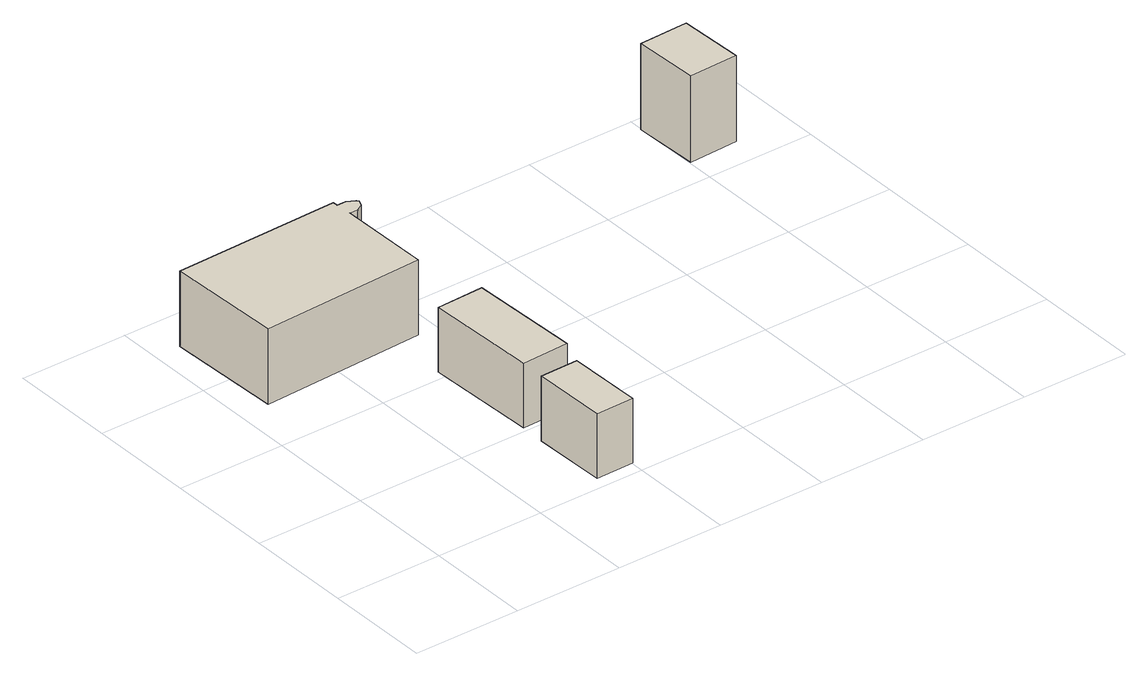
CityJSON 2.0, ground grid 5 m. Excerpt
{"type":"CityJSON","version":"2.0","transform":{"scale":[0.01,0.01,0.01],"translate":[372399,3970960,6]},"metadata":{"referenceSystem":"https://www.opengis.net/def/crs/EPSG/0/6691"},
"CityObjects":{
"building1":{"type":"Building","attributes":{"計測周辺長":27.34,"建物高さ":3.5,"更新年":"2016","usage":"452","measuredHeight":3.5,"storeysAboveGround":1,"RiverFloodingRiskAttribute.description":"1","RiverFloodingRiskAttribute.rank":"4","RiverFloodingRiskAttribute.depth":5.71,"RiverFloodingRiskAttribute.adminType":"1","RiverFloodingRiskAttribute.scale":"1","RiverFloodingRiskAttribute.duration":87,"InlandFloodingRiskAttribute.description":"1","InlandFloodingRiskAttribute.rankOrg":"1","InlandFloodingRiskAttribute.depth":0.264,"BuildingDetailAttribute.totalFloorArea":42,"BuildingDetailAttribute.buildingFootprintArea":42,"BuildingDetailAttribute.buildingRoofEdgeArea":41.77,"BuildingDetailAttribute.buildingStructureOrgType":"2","BuildingDetailAttribute.fireproofStructureType":"1002","BuildingDetailAttribute.areaClassificationType":"23","BuildingDetailAttribute.districtsAndZonesType":"9999","BuildingDetailAttribute.orgUsage2":"21","BuildingDetailAttribute.specifiedBuildingCoverageRate":-9999,"BuildingDetailAttribute.specifiedFloorAreaRate":-9999,"BuildingDetailAttribute.surveyYear":2021,"BuildingIDAttribute.prefecture":"11","BuildingIDAttribute.city":"11106"},"geometry":[{"type":"Solid","lod":"1","boundaries":[[[[0,1,2,3,4,5,6,7,8,9,10,11]],[[10,12,13,11]],[[9,14,12,10]],[[8,15,14,9]],[[7,16,15,8]],[[6,17,16,7]],[[5,18,17,6]],[[4,19,18,5]],[[3,20,19,4]],[[2,21,20,3]],[[1,22,21,2]],[[0,23,22,1]],[[11,13,23,0]],[[12,14,15,16,17,18,19,20,21,22,23,13]]]]}]},
"building2":{"type":"Building","attributes":{"建物現況なし":"1","usage":"461","measuredHeight":3,"storeysAboveGround":9999,"RiverFloodingRiskAttribute.description":"1","RiverFloodingRiskAttribute.rank":"4","RiverFloodingRiskAttribute.depth":6.02,"RiverFloodingRiskAttribute.adminType":"1","RiverFloodingRiskAttribute.scale":"1","RiverFloodingRiskAttribute.duration":86,"InlandFloodingRiskAttribute.description":"1","InlandFloodingRiskAttribute.rankOrg":"2","InlandFloodingRiskAttribute.depth":0.456,"BuildingDetailAttribute.totalFloorArea":-9999,"BuildingDetailAttribute.buildingFootprintArea":-9999,"BuildingDetailAttribute.buildingRoofEdgeArea":-9999,"BuildingDetailAttribute.buildingStructureOrgType":"88","BuildingDetailAttribute.fireproofStructureType":"1011","BuildingDetailAttribute.areaClassificationType":"9999","BuildingDetailAttribute.districtsAndZonesType":"9999","BuildingDetailAttribute.orgUsage2":"88","BuildingDetailAttribute.specifiedBuildingCoverageRate":-9999,"BuildingDetailAttribute.specifiedFloorAreaRate":-9999,"BuildingDetailAttribute.surveyYear":"0001","BuildingIDAttribute.prefecture":"11","BuildingIDAttribute.city":"11106"},"geometry":[{"type":"Solid","lod":"1","boundaries":[[[[24,25,26,27]],[[26,28,29,27]],[[25,30,28,26]],[[24,31,30,25]],[[27,29,31,24]],[[28,30,31,29]]]]}]},
"building3":{"type":"Building","attributes":{"建物現況なし":"1","usage":"461","measuredHeight":-9999,"storeysAboveGround":9999,"RiverFloodingRiskAttribute.description":"1","RiverFloodingRiskAttribute.rank":"4","RiverFloodingRiskAttribute.depth":5.8,"RiverFloodingRiskAttribute.adminType":"1","RiverFloodingRiskAttribute.scale":"1","RiverFloodingRiskAttribute.duration":86,"InlandFloodingRiskAttribute.description":"1","InlandFloodingRiskAttribute.rankOrg":"2","InlandFloodingRiskAttribute.depth":0.456,"BuildingDetailAttribute.totalFloorArea":-9999,"BuildingDetailAttribute.buildingFootprintArea":-9999,"BuildingDetailAttribute.buildingRoofEdgeArea":-9999,"BuildingDetailAttribute.buildingStructureOrgType":"88","BuildingDetailAttribute.fireproofStructureType":"1011","BuildingDetailAttribute.areaClassificationType":"9999","BuildingDetailAttribute.districtsAndZonesType":"9999","BuildingDetailAttribute.orgUsage2":"88","BuildingDetailAttribute.specifiedBuildingCoverageRate":-9999,"BuildingDetailAttribute.specifiedFloorAreaRate":-9999,"BuildingDetailAttribute.surveyYear":"0001","BuildingIDAttribute.prefecture":"11","BuildingIDAttribute.city":"11106"},"geometry":[{"type":"Solid","lod":"1","boundaries":[[[[32,33,34,35]],[[34,36,37,35]],[[33,38,36,34]],[[32,39,38,33]],[[35,37,39,32]],[[36,38,39,37]]]]}]},
"building4":{"type":"Building","attributes":{"建物現況なし":"1","usage":"461","measuredHeight":4,"storeysAboveGround":9999,"RiverFloodingRiskAttribute.description":"1","RiverFloodingRiskAttribute.rank":"4","RiverFloodingRiskAttribute.depth":5.71,"RiverFloodingRiskAttribute.adminType":"1","RiverFloodingRiskAttribute.scale":"1","RiverFloodingRiskAttribute.duration":86,"InlandFloodingRiskAttribute.description":"1","InlandFloodingRiskAttribute.rankOrg":"2","InlandFloodingRiskAttribute.depth":0.456,"BuildingDetailAttribute.totalFloorArea":-9999,"BuildingDetailAttribute.buildingFootprintArea":-9999,"BuildingDetailAttribute.buildingRoofEdgeArea":-9999,"BuildingDetailAttribute.buildingStructureOrgType":"88","BuildingDetailAttribute.fireproofStructureType":"1011","BuildingDetailAttribute.areaClassificationType":"9999","BuildingDetailAttribute.districtsAndZonesType":"9999","BuildingDetailAttribute.orgUsage2":"88","BuildingDetailAttribute.specifiedBuildingCoverageRate":-9999,"BuildingDetailAttribute.specifiedFloorAreaRate":-9999,"BuildingDetailAttribute.surveyYear":"0001","BuildingIDAttribute.prefecture":"11","BuildingIDAttribute.city":"11106"},"geometry":[{"type":"Solid","lod":"1","boundaries":[[[[40,41,42,43]],[[42,44,45,43]],[[41,46,44,42]],[[40,47,46,41]],[[43,45,47,40]],[[44,46,47,45]]]]}]}
},
"vertices":[
[77,1745,60],[850,1766,60],[852,1742,60],[894,1742,60],[930,1722,60],[938,1714,60],[924,1684,60],[894,1665,60],[859,1666,60],[856,1667,60],[861,1238,60],[94,1205,60],[861,1238,410],[94,1205,410],[856,1667,410],[859,1666,410],[894,1665,410],[924,1684,410],[938,1714,410],[930,1722,410],[894,1742,410],[852,1742,410],[850,1766,410],[77,1745,410],
[821,407,10],[1000,410,10],[1006,62,10],[827,58,10],[1006,62,310],[827,58,310],[1000,410,310],[821,407,310],
[788,1019,30],[1009,1026,30],[1026,504,30],[805,496,30],[1026,504,330],[805,496,330],[1009,1026,330],[788,1019,330],
[2479,1908,30],[2709,1916,30],[2720,1612,30],[2490,1603,30],[2720,1612,430],[2490,1603,430],[2709,1916,430],[2479,1908,430]
]}
